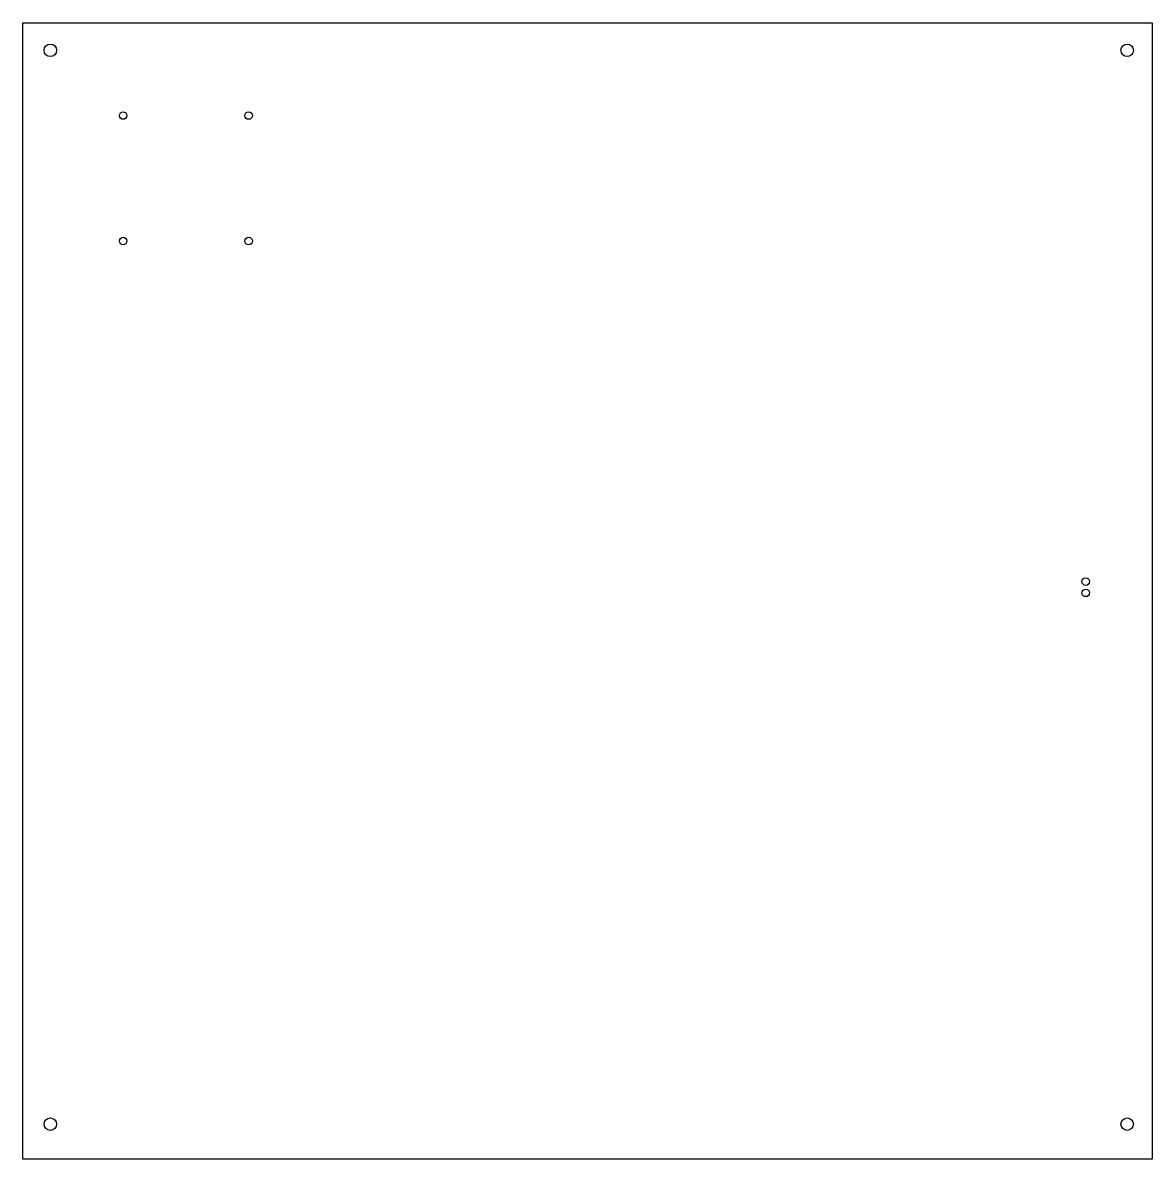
# Model space of a CAD drawing. Header units: millimetres. Extents: x -225 to 225, y 0 to 453.
import ezdxf

# ---------------------------------------------------------------- set-up
doc = ezdxf.new("R2010")
doc.units = ezdxf.units.MM
doc.layers.get('0').update_dxf_attribs({"linetype": 'CONTINUOUS'})

msp = doc.modelspace()

# ---------------------------------------------------------------- linework, layer by layer
msp.add_lwpolyline([(-225, 0), (-225, 453), (225, 453), (225, 0)], close=True)
for centre, radius in [((-214, 442), 2.5), ((215, 442), 2.5), ((-185, 416), 1.5), ((-135, 416), 1.5), ((-185, 366), 1.5), ((-135, 366), 1.5), ((198.5, 230.25), 1.5), ((198.5, 225.75), 1.5), ((-214, 14), 2.5), ((215, 14), 2.5)]:
    msp.add_circle(centre, radius)

doc.saveas('drawing.dxf')
